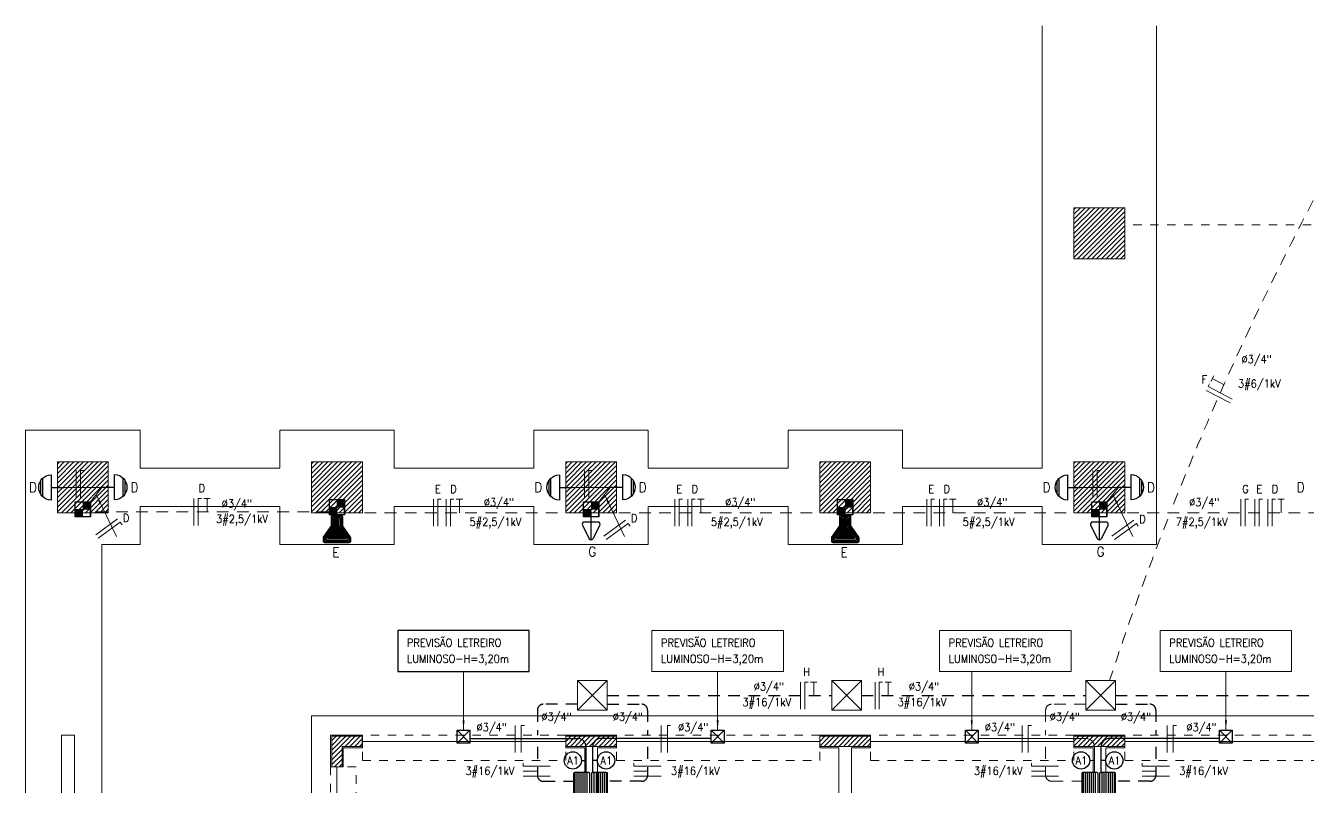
# Model space of a CAD drawing. Header units: inches. Extents: x -0.6 to 46.5, y 585.3 to 612.1.
# Drawn here: x 3.43 to 18.57, y 603.08 to 612.07 of the extents above; entities that cross this region are included whole.
import ezdxf

# ---------------------------------------------------------------- set-up
doc = ezdxf.new("R2010")
doc.units = ezdxf.units.IN
doc.header["$LTSCALE"] = 0.2
doc.header["$MEASUREMENT"] = 0
doc.linetypes.add('ELETRICO', pattern=[0.87, 0.69, -0.18])
doc.linetypes.add('HIDDEN', pattern=[0.375, 0.25, -0.125])
doc.layers.get('0').update_dxf_attribs({"lineweight": 0})
for name, color, linetype, lineweight in [('ABERTURAS', 5, 'HIDDEN', 0), ('COBERTURABEIRAIS', 6, 'HIDDEN', 0), ('PAREDES', 30, 'Continuous', 0), ('PISOS', 4, 'Continuous', 0)]:
    doc.layers.add(name, color=color, linetype=linetype, lineweight=lineweight)
for name, color, linetype in [('APISO', 134, 'ELETRICO'), ('ARRETO', 6, 'Continuous'), ('ATETO', 134, 'Continuous'), ('C', 7, 'Continuous'), ('Circuitos', 1, 'Continuous'), ('HATCH', 3, 'Continuous'), ('I', 7, 'Continuous'), ('L', 7, 'Continuous'), ('O', 7, 'Continuous'), ('texto-fiacao', 7, 'Continuous')]:
    doc.layers.add(name, color=color, linetype=linetype)
doc.styles.add('ROMANSP', font='romans.shx', dxfattribs={"width": 0.9})
pattern_1 = [(45, (11.47801, 76.999498), (-0.0282842712, 0.0282842712), [])]

# ---------------------------------------------------------------- blocks, each defined once
blk = doc.blocks.new('*O7')
at = {"layer": 'ABERTURAS', "color": 3, "linetype": 'Continuous', "lineweight": 0}
blk.add_line((4.2, 0.075), (1.8, 0.075), dxfattribs=at)
at = {"layer": 'ABERTURAS', "color": 3, "linetype": 'HIDDEN', "lineweight": 0}
blk.add_lwpolyline([(4.2, 0.15), (1.8, 0.15), (1.8, -0.15), (4.2, -0.15)], close=True, dxfattribs=at)
blk = doc.blocks.new('*O8')
at = {"layer": 'ABERTURAS', "color": 3, "linetype": 'Continuous', "lineweight": 0}
blk.add_line((1.2, 0.075), (-1.2, 0.075), dxfattribs=at)
at = {"layer": 'ABERTURAS', "color": 3, "linetype": 'HIDDEN', "lineweight": 0}
blk.add_lwpolyline([(1.2, 0.15), (-1.2, 0.15), (-1.2, -0.15), (1.2, -0.15)], close=True, dxfattribs=at)
blk = doc.blocks.new('*O9')
at = {"layer": 'ABERTURAS', "color": 3, "linetype": 'Continuous', "lineweight": 0}
blk.add_line((1.2, 0.075), (-1.2, 0.075), dxfattribs=at)
at = {"layer": 'ABERTURAS', "color": 3, "linetype": 'HIDDEN', "lineweight": 0}
blk.add_lwpolyline([(1.2, 0.15), (-1.2, 0.15), (-1.2, -0.15), (1.2, -0.15)], close=True, dxfattribs=at)
blk = doc.blocks.new('*O10')
at = {"layer": 'ABERTURAS', "color": 3, "linetype": 'Continuous', "lineweight": 0}
blk.add_line((-0.075, 0.975), (-0.075, -1.425), dxfattribs=at)
at = {"layer": 'ABERTURAS', "color": 3, "linetype": 'HIDDEN', "lineweight": 0}
blk.add_lwpolyline([(-0.15, 0.975), (-0.15, -1.425), (0.15, -1.425), (0.15, 0.975)], close=True, dxfattribs=at)
blk = doc.blocks.new('*O36')
at = {"layer": 'ABERTURAS', "color": 3, "linetype": 'Continuous', "lineweight": 0}
blk.add_line((1.2, 0.075), (-1.2, 0.075), dxfattribs=at)
at = {"layer": 'ABERTURAS', "color": 3, "linetype": 'HIDDEN', "lineweight": 0}
blk.add_lwpolyline([(1.2, 0.15), (-1.2, 0.15), (-1.2, -0.15), (1.2, -0.15)], close=True, dxfattribs=at)
blk = doc.blocks.new('I-S')
at = {"color": 20}
blk.add_circle((0, 8.5), 8.5, dxfattribs=at)
blk = doc.blocks.new('CX-CD')
at = {"color": 20}
for p, q in [((-17.5, 5.9), (17.5, 5.9)), ((-17.5, 4), (17.5, 4)), ((-17.5, 2), (17.5, 2)), ((-17.5, 0), (17.5, 0)), ((-17.5, -2), (17.5, -2)), ((-17.5, -4), (17.5, -4)), ((-17.5, -6), (17.5, -6))]:
    blk.add_line(p, q, dxfattribs=at)
blk.add_lwpolyline([(-17.5, -7.1), (-17.5, 6.1, -0.414214), (-16.5, 7.1), (16.5, 7.1, -0.414214), (17.5, 6.1), (17.5, -7.1, -0.414214), (16.5, -8.1), (-16.5, -8.1, -0.414214)], format="xyb", close=True, dxfattribs=at)
at = {"color": 1, "style": 'ROMANSP', "flags": 3}
blk.add_attdef('CX', (61.9, -3.2), '', height=11.3, dxfattribs=at)
blk = doc.blocks.new('CP-30')
at = {"lineweight": 0}
for p, q in [((-17.5, 17.5), (17.5, -17.5)), ((-17.5, -17.5), (17.5, 17.5))]:
    blk.add_line(p, q, dxfattribs=at)
at = {"color": 5, "lineweight": 0}
blk.add_lwpolyline([(-17.5, -17.5), (-17.5, 17.5), (17.5, 17.5), (17.5, -17.5)], close=True, dxfattribs=at)
blk = doc.blocks.new('SETA')
at = {"color": 6}
blk.add_lwpolyline([(0, 0, 0, 2, 0), (9.7, 0, 2, 2, 0)], format="xyseb", dxfattribs=at)
blk = doc.blocks.new('CX-2X4')
at = {"color": 5}
for p, q in [((6.2475, -6.2475), (-6.2475, 6.2475)), ((-6.2475, -6.2475), (6.2475, 6.2475))]:
    blk.add_line(p, q, dxfattribs=at)
at = {"color": 20}
for p, q in [((-6.2475, 6.2475), (6.2475, 6.2475)), ((-6.2475, -6.2475), (-6.2475, 6.2475)), ((6.2475, 6.2475), (6.2475, -6.2475)), ((6.2475, -6.2475), (-6.2475, -6.2475))]:
    blk.add_line(p, q, dxfattribs=at)
blk = doc.blocks.new('O-ARAND1')
at = {"color": 20}
for p, q in [((-8.8, 14.8), (8.9, 14.8)), ((-6.2, 16.7), (6.4, 16.7)), ((-12.4, 6.2), (12.6, 6.2)), ((0, 6.2), (0, -6.2))]:
    blk.add_line(p, q, dxfattribs=at)
blk.add_arc((0.1, 5.9), 12.5, 1.4321, 178.5679, dxfattribs=at)
blk = doc.blocks.new('CX-4X4')
at = {"color": 20}
for p, q in [((-7.5, 0), (-7.5, 15)), ((-7.5, 15), (7.5, 15)), ((7.5, 15), (7.5, 0)), ((7.5, 0), (7.5, 15)), ((7.5, 0), (-7.5, 0))]:
    blk.add_line(p, q, dxfattribs=at)
for points in [[(7.3, 7.2), (7.3, 14.7), (-0.2, 7.2), (7.3, 7.2)], [(-0.2, 7.2), (7.3, 7.2), (3.5, 11), (7.3, 14.7)], [(-0.2, 7.2), (-0.2, 14.7), (3.5, 11), (7.3, 14.7)], [(-7.2, 7.8), (-7.2, 0.3), (0.3, 7.8), (-7.2, 7.8)], [(0.3, 7.8), (-7.2, 7.8), (-3.5, 4), (-7.2, 0.3)], [(0.3, 7.8), (0.3, 0.3), (-3.5, 4), (-7.2, 0.3)]]:
    blk.add_solid(points)
blk = doc.blocks.new('L-F5068')
at = {"color": 20}
blk.add_lwpolyline([(6.4, 12.8), (6.4, 1.6, -0.414214), (4.8, 0), (-4.8, 0, -0.414214), (-6.4, 1.6), (-6.4, 12.3, 0.153705), (-6.7, 13.2), (-15.7, 26.1, -0.153705), (-16, 27), (-16, 31.1, -0.414214), (-14.4, 32.7), (14.4, 32.7, -0.414214), (16, 31.1), (16, 27, -0.153705), (15.7, 26.1), (6.4, 12.8)], format="xyb", dxfattribs=at)
for points in [[(4.8, 13.3), (4.8, 1.6, -0.414214), (4.8, 1.6), (-4.8, 1.6, -0.414214), (-4.8, 1.6), (-4.8, 12.3, 0.153705), (-5.4, 14.1), (-14.4, 27, -0.153705), (-14.4, 27), (-14.4, 31.1, -0.414214), (-14.4, 31.1), (14.4, 31.1, -0.414214), (14.4, 31.1), (14.4, 27, -0.153705), (14.4, 27)], [(3.2, 13.8), (3.2, 3.2), (-3.2, 3.2), (-3.2, 12.3, 0.153705), (-4.1, 15.1), (-12.8, 27.5), (-12.8, 29.5), (12.8, 29.5), (12.8, 27.5)], [(1.6, 14.3), (1.6, 4.8), (-1.6, 4.8), (-1.6, 12.3, 0.153705), (-2.8, 16), (-11.1, 27.9), (11.1, 27.9)]]:
    blk.add_lwpolyline(points, format="xyb", close=True, dxfattribs=at)
for points in [[(-10, 26.3), (10, 26.3)], [(-8.9, 24.7), (8.9, 24.7)], [(-7.8, 23.1), (7.8, 23.1)], [(-6.6, 21.5), (6.6, 21.5)], [(-5.5, 19.9), (5.5, 19.9)], [(-4.4, 18.3), (4.4, 18.3)], [(-3.3, 16.7), (3.3, 16.7)], [(-2.3, 15.1), (2.2, 15.1)], [(-1.7, 13.5), (1.6, 13.5)], [(-1.6, 11.9), (1.6, 11.9)], [(-1.6, 10.3), (1.6, 10.3)], [(-1.6, 8.7), (1.6, 8.7)], [(-1.6, 7.1), (1.6, 7.1)], [(-1.6, 5.5), (1.6, 5.5)]]:
    blk.add_lwpolyline(points, dxfattribs=at)
blk = doc.blocks.new('O-2P20')
at = {"color": 20}
for p, q in [((-8.6, 7.9), (-1.8, 21.4)), ((0, 22.5), (0, 5)), ((8.6, 7.9), (1.8, 21.4)), ((-6.8, 5), (6.8, 5)), ((0, 5), (0, -5))]:
    blk.add_line(p, q, dxfattribs=at)
for centre, start, end in [((0, 20.5), 26.5651, 153.4349), ((-6.8, 7), 153.4349, 270), ((6.8, 7), 270, 26.5651)]:
    blk.add_arc(centre, 2, start, end, dxfattribs=at)

msp = doc.modelspace()

# ---------------------------------------------------------------- hatches: boundary and pattern name
at = {"layer": 'HATCH', "linetype": 'Continuous', "lineweight": 0}
h = msp.add_hatch(dxfattribs=at)
h.set_pattern_fill('_USER', color=256, scale=0.04, angle=45, style=0, pattern_type=0)
h.set_pattern_definition(pattern_1)
h.paths.add_polyline_path([(16.403, 609.92), (15.803, 609.92), (15.803, 609.32), (16.403, 609.32)])
h.dxf.unprotected_set("ltscale", 0)
h = msp.add_hatch(dxfattribs=at)
h.set_pattern_fill('_USER', color=256, scale=0.04, angle=45, style=0, pattern_type=0)
h.set_pattern_definition(pattern_1)
h.paths.add_polyline_path([(4.403, 606.92), (3.803, 606.92), (3.803, 606.32), (4.403, 606.32)])
h.dxf.unprotected_set("ltscale", 0)
h = msp.add_hatch(dxfattribs=at)
h.set_pattern_fill('_USER', color=256, scale=0.04, angle=45, style=0, pattern_type=0)
h.set_pattern_definition(pattern_1)
h.paths.add_polyline_path([(7.403, 606.92), (6.803, 606.92), (6.803, 606.32), (7.403, 606.32)])
h.dxf.unprotected_set("ltscale", 0)
h = msp.add_hatch(dxfattribs=at)
h.set_pattern_fill('_USER', color=256, scale=0.04, angle=45, style=0, pattern_type=0)
h.set_pattern_definition(pattern_1)
h.paths.add_polyline_path([(10.403, 606.92), (9.803, 606.92), (9.803, 606.32), (10.403, 606.32)])
h.dxf.unprotected_set("ltscale", 0)
h = msp.add_hatch(dxfattribs=at)
h.set_pattern_fill('_USER', color=256, scale=0.04, angle=45, style=0, pattern_type=0)
h.set_pattern_definition(pattern_1)
h.paths.add_polyline_path([(13.403, 606.92), (12.803, 606.92), (12.803, 606.32), (13.403, 606.32)])
h.dxf.unprotected_set("ltscale", 0)
h = msp.add_hatch(dxfattribs=at)
h.set_pattern_fill('_USER', color=256, scale=0.04, angle=45, style=0, pattern_type=0)
h.set_pattern_definition(pattern_1)
h.paths.add_polyline_path([(16.403, 606.92), (15.803, 606.92), (15.803, 606.32), (16.403, 606.32)])
h.dxf.unprotected_set("ltscale", 0)
h = msp.add_hatch(dxfattribs=at)
h.set_pattern_fill('_USER', color=256, scale=0.04, angle=45, style=0, pattern_type=0)
h.set_pattern_definition(pattern_1)
h.paths.add_polyline_path([(7.402, 603.68), (7.043, 603.68), (7.043, 603.32), (7.163, 603.32), (7.163, 603.56), (7.402, 603.56)])
h.dxf.unprotected_set("ltscale", 0)
h = msp.add_hatch(dxfattribs=at)
h.set_pattern_fill('_USER', color=256, scale=0.04, angle=45, style=0, pattern_type=0)
h.set_pattern_definition(pattern_1)
h.paths.add_polyline_path([(9.803, 603.68), (10.403, 603.68), (10.403, 603.56), (9.803, 603.56)])
h.dxf.unprotected_set("ltscale", 0)
h = msp.add_hatch(dxfattribs=at)
h.set_pattern_fill('_USER', color=256, scale=0.04, angle=45, style=0, pattern_type=0)
h.set_pattern_definition(pattern_1)
h.paths.add_polyline_path([(12.803, 603.68), (13.403, 603.68), (13.403, 603.56), (12.803, 603.56)])
h.dxf.unprotected_set("ltscale", 0)
h = msp.add_hatch(dxfattribs=at)
h.set_pattern_fill('_USER', color=256, scale=0.04, angle=45, style=0, pattern_type=0)
h.set_pattern_definition(pattern_1)
h.paths.add_polyline_path([(15.803, 603.68), (16.403, 603.68), (16.403, 603.56), (15.803, 603.56)])
h.dxf.unprotected_set("ltscale", 0)

# ---------------------------------------------------------------- linework, layer by layer
at = {"linetype": 'Continuous', "lineweight": 0}
for points in [[(16.403, 609.92), (15.803, 609.92), (15.803, 609.32), (16.403, 609.32)], [(4.403, 606.92), (3.803, 606.92), (3.803, 606.32), (4.403, 606.32)], [(7.403, 606.92), (6.803, 606.92), (6.803, 606.32), (7.403, 606.32)], [(10.403, 606.92), (9.803, 606.92), (9.803, 606.32), (10.403, 606.32)], [(13.403, 606.92), (12.803, 606.92), (12.803, 606.32), (13.403, 606.32)], [(16.403, 606.92), (15.803, 606.92), (15.803, 606.32), (16.403, 606.32)], [(7.402, 603.68), (7.043, 603.68), (7.043, 603.32), (7.163, 603.32), (7.163, 603.56), (7.402, 603.56)], [(9.803, 603.68), (10.403, 603.68), (10.403, 603.56), (9.803, 603.56)], [(12.803, 603.68), (13.403, 603.68), (13.403, 603.56), (12.803, 603.56)], [(15.803, 603.68), (16.403, 603.68), (16.403, 603.56), (15.803, 603.56)]]:
    msp.add_lwpolyline(points, close=True, dxfattribs=at).dxf.unprotected_set("ltscale", 0)
at = {"layer": 'APISO', "lineweight": 0}
for p, q in [((10.193, 606.32), (13.013, 606.32)), ((13.193, 606.32), (16.013, 606.32)), ((16.193, 606.32), (19.011, 606.32))]:
    msp.add_line(p, q, dxfattribs=at)
at = {"layer": 'APISO'}
for p, q in [((10.294, 604.164), (12.944, 604.164)), ((13.294, 604.164), (15.944, 604.164)), ((16.294, 604.164), (21.146, 604.164))]:
    msp.add_line(p, q, dxfattribs=at)
at = {"layer": 'APISO', "lineweight": 0}
for points in [[(7.013, 606.332), (4.193, 606.332)], [(7.19, 606.32), (10.01, 606.32)]]:
    msp.add_lwpolyline(points, dxfattribs=at)
at = {"layer": 'APISO'}
for points in [[(9.944, 604.059), (9.539, 604.059, 0.414214), (9.469, 603.989), (9.469, 603.694, 0.414214)], [(10.294, 604.059), (10.7, 604.059, -0.414214), (10.77, 603.989), (10.77, 603.694, -0.414214)], [(16.294, 604.059), (16.7, 604.059, -0.414214), (16.77, 603.989), (16.77, 603.694, -0.414214)], [(9.469, 603.554), (9.469, 603.219, 0.414214), (9.539, 603.149), (9.976, 603.149)], [(10.77, 603.554), (10.77, 603.219, -0.414214), (10.7, 603.149), (10.263, 603.149)], [(16.77, 603.554), (16.77, 603.219, -0.414214), (16.7, 603.149), (16.263, 603.149)]]:
    msp.add_lwpolyline(points, format="xyb", dxfattribs=at)
at = {"layer": 'APISO', "lineweight": 0}
for points in [[(15.944, 604.059), (15.539, 604.059, 0.414214), (15.469, 603.989), (15.469, 603.694, 0.414214)], [(15.469, 603.554), (15.469, 603.219, 0.414214), (15.539, 603.149), (15.976, 603.149)]]:
    msp.add_lwpolyline(points, format="xyb", dxfattribs=at)
for start, end in [(151.88, 158.3929), (158.638, 161.7687)]:
    msp.add_arc((51.444, 592.738), 37.082, start, end, dxfattribs=at)
at = {"layer": 'ARRETO', "lineweight": 0}
for p, q in [((4.261, 606.535), (4.499, 606.041)), ((10.261, 606.535), (10.499, 606.041)), ((16.261, 606.535), (16.499, 606.041)), ((8.597, 604.446), (8.597, 603.751)), ((11.597, 604.446), (11.597, 603.751)), ((14.597, 604.446), (14.597, 603.751)), ((17.597, 604.446), (17.597, 603.751))]:
    msp.add_line(p, q, dxfattribs=at)
at = {"layer": 'ARRETO'}
msp.add_lwpolyline([(7.821, 604.93), (7.821, 604.446), (9.373, 604.446), (9.373, 604.93)], close=True, dxfattribs=at)
at = {"layer": 'ARRETO', "lineweight": 0}
for points in [[(10.821, 604.93), (10.821, 604.446), (12.373, 604.446), (12.373, 604.93)], [(14.216, 604.93), (14.216, 604.446), (15.769, 604.446), (15.769, 604.93)], [(16.821, 604.93), (16.821, 604.446), (18.373, 604.446), (18.373, 604.93)]]:
    msp.add_lwpolyline(points, close=True, dxfattribs=at)
at = {"layer": 'ATETO'}
for p, q in [((8.672, 603.656), (9.944, 603.656)), ((11.522, 603.656), (10.223, 603.656)), ((17.522, 603.656), (16.223, 603.656)), ((10.044, 603.255), (10.044, 603.556)), ((10.123, 603.255), (10.123, 603.556)), ((16.123, 603.255), (16.123, 603.556))]:
    msp.add_line(p, q, dxfattribs=at)
at = {"layer": 'ATETO', "lineweight": 0}
for p, q in [((14.672, 603.656), (15.944, 603.656)), ((16.044, 603.255), (16.044, 603.556))]:
    msp.add_line(p, q, dxfattribs=at)
for points in [[(4.328, 606.62), (3.878, 606.62)], [(4.328, 606.62), (4.193, 606.45)], [(10.328, 606.62), (9.878, 606.62)], [(10.328, 606.62), (10.193, 606.45)], [(16.328, 606.62), (15.878, 606.62)], [(16.328, 606.62), (16.193, 606.45)], [(15.989, 603.395), (16.044, 603.395)]]:
    msp.add_lwpolyline(points, dxfattribs=at)
at = {"layer": 'ATETO'}
for points in [[(9.989, 603.395), (10.044, 603.395)], [(10.178, 603.395), (10.123, 603.395)], [(16.178, 603.395), (16.123, 603.395)]]:
    msp.add_lwpolyline(points, dxfattribs=at)
for centre, start, end in [((9.944, 603.556), 0, 90), ((10.223, 603.556), 90, 180), ((16.223, 603.556), 90, 180)]:
    msp.add_arc(centre, 0.1, start, end, dxfattribs=at)
at = {"layer": 'ATETO', "lineweight": 0}
msp.add_arc((15.944, 603.556), 0.1, 0, 90, dxfattribs=at)
at = {"layer": 'Circuitos', "lineweight": 0}
for p, q in [((17.387, 607.81), (17.405, 607.844)), ((17.387, 607.81), (17.671, 607.663)), ((17.418, 607.87), (17.454, 607.938)), ((17.436, 607.904), (17.578, 607.83)), ((17.364, 607.765), (17.648, 607.618)), ((4.026, 606.818), (4.026, 606.498)), ((4.077, 606.818), (4.115, 606.818)), ((4.077, 606.818), (4.077, 606.498)), ((10.026, 606.818), (10.026, 606.498)), ((10.077, 606.818), (10.115, 606.818)), ((10.077, 606.818), (10.077, 606.498)), ((16.026, 606.818), (16.026, 606.498)), ((16.077, 606.818), (16.077, 606.498)), ((16.077, 606.818), (16.115, 606.818)), ((5.414, 606.49), (5.414, 606.17)), ((5.464, 606.49), (5.464, 606.17)), ((5.464, 606.49), (5.503, 606.49)), ((5.532, 606.49), (5.608, 606.49)), ((5.57, 606.49), (5.57, 606.33)), ((8.243, 606.48), (8.243, 606.161)), ((8.293, 606.48), (8.332, 606.48)), ((8.293, 606.48), (8.293, 606.161)), ((8.394, 606.48), (8.394, 606.161)), ((8.445, 606.48), (8.445, 606.161)), ((8.445, 606.48), (8.483, 606.48)), ((8.512, 606.48), (8.589, 606.48)), ((8.55, 606.48), (8.55, 606.32)), ((11.092, 606.48), (11.092, 606.161)), ((11.142, 606.48), (11.181, 606.48)), ((11.142, 606.48), (11.142, 606.161)), ((11.243, 606.48), (11.243, 606.161)), ((11.294, 606.48), (11.294, 606.161)), ((11.294, 606.48), (11.332, 606.48)), ((11.361, 606.48), (11.438, 606.48)), ((11.399, 606.48), (11.399, 606.32)), ((14.066, 606.48), (14.066, 606.161)), ((14.116, 606.48), (14.116, 606.161)), ((14.116, 606.48), (14.155, 606.48)), ((14.217, 606.48), (14.217, 606.161)), ((14.268, 606.48), (14.306, 606.48)), ((14.268, 606.48), (14.268, 606.161)), ((14.335, 606.48), (14.412, 606.48)), ((14.373, 606.48), (14.373, 606.32)), ((17.774, 606.48), (17.774, 606.161)), ((17.824, 606.48), (17.824, 606.161)), ((17.824, 606.48), (17.862, 606.48)), ((17.94, 606.48), (17.94, 606.161)), ((17.991, 606.48), (18.029, 606.48)), ((17.991, 606.48), (17.991, 606.161)), ((18.092, 606.48), (18.092, 606.161)), ((18.142, 606.48), (18.142, 606.161)), ((18.142, 606.48), (18.181, 606.48)), ((18.21, 606.48), (18.286, 606.48)), ((18.248, 606.48), (18.248, 606.32)), ((4.513, 606.248), (4.255, 606.059)), ((4.543, 606.208), (4.285, 606.019)), ((4.543, 606.208), (4.566, 606.177)), ((10.511, 606.234), (10.252, 606.045)), ((10.54, 606.193), (10.282, 606.004)), ((10.54, 606.193), (10.563, 606.162)), ((16.511, 606.234), (16.252, 606.045)), ((16.54, 606.193), (16.282, 606.004)), ((16.54, 606.193), (16.563, 606.162)), ((12.575, 604.32), (12.575, 604)), ((12.626, 604.32), (12.626, 604)), ((12.626, 604.32), (12.664, 604.32)), ((12.693, 604.32), (12.769, 604.32)), ((12.731, 604.32), (12.731, 604.16)), ((13.455, 604.32), (13.455, 604)), ((13.505, 604.32), (13.543, 604.32)), ((13.505, 604.32), (13.505, 604)), ((13.573, 604.32), (13.649, 604.32)), ((13.611, 604.32), (13.611, 604.16)), ((9.207, 603.808), (9.207, 603.488)), ((9.278, 603.808), (9.278, 603.488)), ((9.278, 603.808), (9.317, 603.808)), ((10.932, 603.808), (10.932, 603.488)), ((11.003, 603.808), (11.041, 603.808)), ((11.003, 603.808), (11.003, 603.488)), ((15.191, 603.808), (15.191, 603.488)), ((15.263, 603.808), (15.263, 603.488)), ((15.263, 603.808), (15.301, 603.808)), ((16.905, 603.808), (16.905, 603.488)), ((16.976, 603.808), (17.014, 603.808)), ((16.976, 603.808), (16.976, 603.488)), ((9.301, 603.326), (9.301, 603.364)), ((9.301, 603.326), (9.621, 603.326)), ((9.301, 603.269), (9.461, 603.269)), ((10.609, 603.326), (10.609, 603.364)), ((10.609, 603.326), (10.929, 603.326)), ((10.609, 603.269), (10.769, 603.269)), ((15.301, 603.326), (15.301, 603.364)), ((15.301, 603.326), (15.621, 603.326)), ((15.301, 603.269), (15.461, 603.269)), ((16.609, 603.326), (16.609, 603.364)), ((16.609, 603.326), (16.929, 603.326)), ((16.609, 603.269), (16.769, 603.269)), ((9.301, 603.21), (9.621, 603.21)), ((10.609, 603.21), (10.929, 603.21)), ((15.301, 603.21), (15.621, 603.21)), ((16.609, 603.21), (16.929, 603.21))]:
    msp.add_line(p, q, dxfattribs=at)
at = {"layer": 'COBERTURABEIRAIS', "linetype": 'HIDDEN', "lineweight": 0}
msp.add_line((18.803, 609.72), (16.403, 609.72), dxfattribs=at)
at = {"layer": 'PAREDES', "lineweight": 0}
for p, q in [((4.003, 603.695), (3.853, 603.695)), ((3.853, 603.695), (3.853, 601.62)), ((4.003, 603.695), (4.003, 601.62)), ((7.028, 603.695), (7.403, 603.695)), ((7.028, 603.695), (7.028, 603.32)), ((7.403, 603.545), (7.403, 603.695)), ((10.403, 603.695), (9.803, 603.695)), ((9.803, 603.695), (9.803, 603.545)), ((10.403, 603.695), (10.403, 603.545)), ((13.403, 603.695), (12.803, 603.695)), ((12.803, 603.695), (12.803, 603.545)), ((13.403, 603.695), (13.403, 603.545)), ((16.403, 603.695), (15.803, 603.695)), ((15.803, 603.695), (15.803, 603.545)), ((16.403, 603.695), (16.403, 603.545)), ((7.178, 603.545), (7.403, 603.545)), ((7.178, 603.545), (7.178, 603.32)), ((9.803, 603.545), (10.028, 603.545)), ((10.028, 603.545), (10.028, 598.695)), ((10.403, 603.545), (10.178, 603.545)), ((10.178, 603.545), (10.178, 598.695)), ((13.028, 603.545), (12.803, 603.545)), ((13.028, 603.545), (13.028, 598.695)), ((13.403, 603.545), (13.178, 603.545)), ((13.178, 603.545), (13.178, 598.695)), ((16.028, 603.545), (15.803, 603.545)), ((16.028, 603.545), (16.028, 598.695)), ((16.403, 603.545), (16.178, 603.545)), ((16.178, 603.545), (16.178, 598.695)), ((7.028, 603.32), (7.178, 603.32))]:
    msp.add_line(p, q, dxfattribs=at)
for points in [[(15.803, 609.32), (16.403, 609.32), (16.403, 609.92), (15.803, 609.92)], [(3.803, 606.92), (4.403, 606.92), (4.403, 606.32), (3.803, 606.32)], [(6.803, 606.92), (7.403, 606.92), (7.403, 606.32), (6.803, 606.32)], [(9.803, 606.92), (10.403, 606.92), (10.403, 606.32), (9.803, 606.32)], [(12.803, 606.92), (13.403, 606.92), (13.403, 606.32), (12.803, 606.32)], [(15.803, 606.92), (16.403, 606.92), (16.403, 606.32), (15.803, 606.32)]]:
    msp.add_lwpolyline(points, close=True, dxfattribs=at)
at = {"layer": 'PISOS', "linetype": 'Continuous', "lineweight": 0}
for p, q in [((15.428, 612.071), (15.428, 606.845)), ((16.778, 612.071), (16.778, 605.945)), ((3.428, 607.295), (3.428, 601.795)), ((4.778, 607.295), (3.428, 607.295)), ((4.778, 607.295), (4.778, 606.845)), ((6.428, 607.295), (6.428, 606.845)), ((7.778, 607.295), (6.428, 607.295)), ((7.778, 607.295), (7.778, 606.845)), ((9.428, 607.295), (9.428, 606.845)), ((10.778, 607.295), (9.428, 607.295)), ((10.778, 607.295), (10.778, 606.845)), ((12.428, 607.295), (12.428, 606.845)), ((13.778, 607.295), (12.428, 607.295)), ((13.778, 607.295), (13.778, 606.845)), ((4.778, 606.845), (6.428, 606.845)), ((7.778, 606.845), (9.428, 606.845)), ((10.778, 606.845), (12.428, 606.845)), ((13.778, 606.845), (15.428, 606.845)), ((4.778, 605.945), (4.778, 606.395)), ((4.778, 606.395), (6.428, 606.395)), ((6.428, 605.945), (6.428, 606.395)), ((7.778, 605.945), (7.778, 606.395)), ((7.778, 606.395), (9.428, 606.395)), ((9.428, 605.945), (9.428, 606.395)), ((10.778, 606.395), (12.428, 606.395)), ((10.778, 605.945), (10.778, 606.395)), ((12.428, 605.945), (12.428, 606.395)), ((13.778, 605.945), (13.778, 606.395)), ((13.778, 606.395), (15.428, 606.395)), ((15.428, 605.945), (15.428, 606.395)), ((4.328, 605.945), (4.328, 600.445)), ((4.328, 605.945), (4.778, 605.945)), ((6.428, 605.945), (7.778, 605.945)), ((9.428, 605.945), (10.778, 605.945)), ((12.428, 605.945), (13.778, 605.945)), ((15.428, 605.945), (16.778, 605.945))]:
    msp.add_line(p, q, dxfattribs=at)
msp.add_lwpolyline([(6.803, 593.32), (19.403, 593.32), (19.403, 603.92), (6.803, 603.92)], close=True, dxfattribs=at)

# ---------------------------------------------------------------- block references
at = {"layer": 'ABERTURAS', "linetype": 'HIDDEN', "lineweight": 0}
for name, p in [('*O8', (8.603, 603.545)), ('*O9', (11.603, 603.545)), ('*O36', (14.603, 603.545)), ('*O7', (14.603, 603.545)), ('*O10', (7.178, 602.345))]:
    msp.add_blockref(name, p, dxfattribs=at)
at = {"layer": 'ARRETO', "lineweight": 0, "yscale": 0.01199999999999818, "zscale": 0.012}
for p, xscale, rotation in [((4.261, 606.535), 0.0120000000000008, 295.794069691471), ((10.261, 606.535), 0.0120000000000008, 295.794069691471), ((16.261, 606.535), 0.0120000000000008, 295.794069691471), ((8.597, 603.751), 0.01199999999999818, 90), ((11.597, 603.751), 0.01199999999999818, 90), ((14.597, 603.751), 0.01199999999999818, 90)]:
    msp.add_blockref('SETA', p, dxfattribs=dict(at, xscale=xscale, rotation=rotation))
at = {"layer": 'ARRETO', "xscale": 0.01199999999999818, "yscale": 0.01199999999999818, "zscale": 0.012, "rotation": 90}
msp.add_blockref('SETA', (17.597, 603.751), dxfattribs=at)
at = {"layer": 'C', "lineweight": 0, "xscale": 0.01200000000000045, "yscale": 0.01199999999999818, "zscale": 0.012}
for p in [(4.103, 606.27), (7.103, 606.295), (10.103, 606.27), (13.103, 606.295), (16.103, 606.27)]:
    msp.add_blockref('CX-4X4', p, dxfattribs=at)
at = {"layer": 'C'}
for name, p, xscale, yscale, zscale in [('CP-30', (10.119, 604.164), 0.01, 0.01, 0.01), ('CP-30', (13.119, 604.164), 0.01, 0.01, 0.01), ('CP-30', (16.119, 604.164), 0.01, 0.01, 0.01), ('CX-2X4', (8.597, 603.676), 0.01199999999999818, 0.01199999999999818, 0.012), ('CX-2X4', (11.597, 603.676), 0.01199999999999818, 0.01199999999999818, 0.012), ('CX-2X4', (14.597, 603.676), 0.01199999999999818, 0.01199999999999818, 0.012), ('CX-2X4', (17.597, 603.676), 0.01199999999999818, 0.01199999999999818, 0.012)]:
    msp.add_blockref(name, p, dxfattribs=dict(at, xscale=xscale, yscale=yscale, zscale=zscale))
at = {"layer": 'C', "xscale": 0.01199999999999818, "yscale": 0.01199999999999818, "zscale": 0.012}
for p, rotation in [((9.986, 603.045), 90), ((10.209, 603.045), 270), ((16.205, 603.045), 270)]:
    msp.add_blockref('CX-CD', p, dxfattribs=dict(at, rotation=rotation))
at = {"layer": 'C', "lineweight": 0, "xscale": 0.01199999999999818, "yscale": 0.01199999999999818, "zscale": 0.012, "rotation": 90}
msp.add_blockref('CX-CD', (15.986, 603.045), dxfattribs=at)
at = {"layer": 'I', "xscale": 0.01199999999999818, "yscale": 0.01199999999999818, "zscale": 0.012, "rotation": 270}
for p in [(9.785, 603.395), (10.178, 603.395), (16.178, 603.395)]:
    msp.add_blockref('I-S', p, dxfattribs=at)
at = {"layer": 'I', "lineweight": 0, "xscale": 0.01199999999999818, "yscale": 0.01199999999999818, "zscale": 0.012, "rotation": 270}
msp.add_blockref('I-S', (15.785, 603.395), dxfattribs=at)
at = {"layer": 'L', "lineweight": 0, "xscale": 0.01, "yscale": 0.01, "zscale": 0.01, "rotation": 180}
for p in [(7.103, 606.293), (13.103, 606.293)]:
    msp.add_blockref('L-F5068', p, dxfattribs=at)
at = {"layer": 'O', "lineweight": 0, "yscale": 0.01199999999999818, "zscale": 0.012}
for name, p, xscale, rotation in [('O-ARAND1', (3.803, 606.62), -0.01199999999999818, 90), ('O-ARAND1', (4.403, 606.62), -0.01199999999999818, 270), ('O-ARAND1', (9.803, 606.62), -0.01199999999999818, 90), ('O-ARAND1', (10.403, 606.62), -0.01199999999999818, 270), ('O-ARAND1', (15.803, 606.62), -0.01199999999999818, 90), ('O-ARAND1', (16.403, 606.62), -0.01199999999999818, 270), ('O-2P20', (10.103, 606.27), 0.01200000000000045, 180), ('O-2P20', (16.103, 606.27), 0.01200000000000045, 180)]:
    msp.add_blockref(name, p, dxfattribs=dict(at, xscale=xscale, rotation=rotation))

# ---------------------------------------------------------------- texts
at = {"layer": 'texto-fiacao', "lineweight": 0, "style": 'ROMANSP', "width": 0.9}
for s, height, p in [('Ø3/4"', 0.0945, (17.78, 608.085)), ('D', 0.115, (3.469, 606.563)), ('D', 0.115, (4.666, 606.563)), ('D', 0.115, (9.433, 606.563)), ('D', 0.115, (10.666, 606.563)), ('D', 0.115, (15.433, 606.563)), ('D', 0.115, (16.666, 606.563)), ('D', 0.115, (18.433, 606.563)), ('G', 0.115, (10.07, 605.804)), ('G', 0.115, (16.07, 605.804)), ('H', 0.0945, (12.608, 604.393)), ('H', 0.0945, (13.487, 604.393)), ('3#16/1kV', 0.0945, (11.889, 604.037)), ('3#16/1kV', 0.0945, (13.721, 604.037)), ('Ø3/4"', 0.0945, (9.516, 603.864)), ('Ø3/4"', 0.0945, (10.357, 603.864)), ('Ø3/4"', 0.0945, (15.516, 603.864)), ('Ø3/4"', 0.0945, (16.357, 603.864)), ('Ø3/4"', 0.0945, (8.75, 603.739)), ('Ø3/4"', 0.0945, (11.129, 603.739)), ('Ø3/4"', 0.0945, (14.75, 603.739)), ('Ø3/4"', 0.0945, (17.129, 603.739)), ('A1', 0.0945, (15.821, 603.346)), ('3#16/1kV', 0.0945, (8.621, 603.225)), ('3#16/1kV', 0.0945, (11.046, 603.225)), ('3#16/1kV', 0.0945, (14.621, 603.225)), ('3#16/1kV', 0.0945, (17.046, 603.225))]:
    msp.add_text(s, height=height, dxfattribs=at).set_placement(p)
at = {"layer": 'texto-fiacao', "style": 'ROMANSP', "width": 0.9}
for s, p in [('F', (17.309, 607.848)), ('3#6/1kV', (17.74, 607.797)), ('D', (5.468, 606.563)), ('E', (8.259, 606.553)), ('D', (8.44, 606.553)), ('E', (11.108, 606.553)), ('D', (11.289, 606.553)), ('E', (14.082, 606.553)), ('D', (14.263, 606.553)), ('G', (17.79, 606.553)), ('E', (17.957, 606.553)), ('D', (18.138, 606.553)), ('Ø3/4"', (5.742, 606.381)), ('Ø3/4"', (8.836, 606.396)), ('Ø3/4"', (11.685, 606.396)), ('Ø3/4"', (14.659, 606.396)), ('Ø3/4"', (17.162, 606.396)), ('D', (4.575, 606.211)), ('3#2,5/1kV', (5.676, 606.199)), ('D', (10.573, 606.21)), ('D', (16.573, 606.198)), ('5#2,5/1kV', (8.667, 606.164)), ('5#2,5/1kV', (11.516, 606.164)), ('5#2,5/1kV', (14.49, 606.164)), ('7#2,5/1kV', (17.005, 606.164)), ('PREVISÃO LETREIRO', (7.929, 604.738)), ('PREVISÃO LETREIRO', (10.929, 604.738)), ('PREVISÃO LETREIRO', (14.325, 604.738)), ('PREVISÃO LETREIRO', (16.929, 604.738)), ('LUMINOSO-H=3,20m', (7.929, 604.549)), ('LUMINOSO-H=3,20m', (10.929, 604.549)), ('LUMINOSO-H=3,20m', (14.325, 604.549)), ('LUMINOSO-H=3,20m', (16.929, 604.549)), ('Ø3/4"', (12.022, 604.221)), ('Ø3/4"', (13.854, 604.221)), ('A1', (9.821, 603.346)), ('A1', (10.213, 603.346)), ('A1', (16.213, 603.346))]:
    msp.add_text(s, height=0.0945, dxfattribs=at).set_placement(p)
at = {"layer": 'texto-fiacao', "lineweight": 0, "style": 'ROMANSP', "text_generation_flag": 2, "width": 0.9}
for p in [(7.048, 605.91), (13.048, 605.91)]:
    msp.add_text('E', height=0.115, rotation=180, dxfattribs=at).set_placement(p)

doc.saveas('drawing.dxf')
